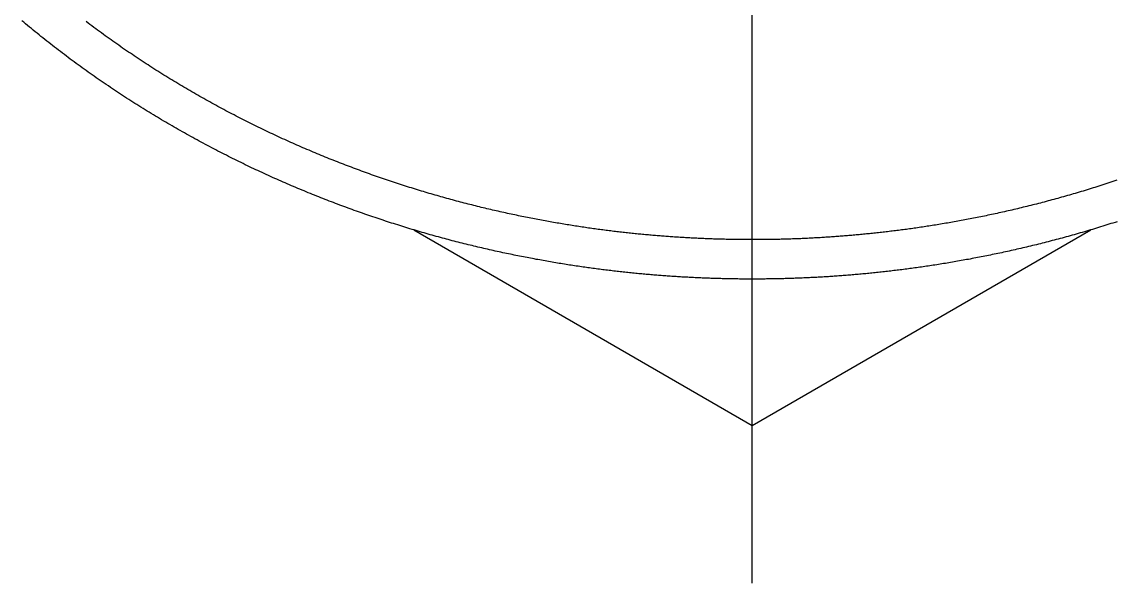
# Model space of a CAD drawing. Extents: x -101 to 16, y -35 to 16.
# Drawn here: x -9.27 to 4.61, y -15.86 to -8.74 of the extents above; entities that cross this region are included whole.
import ezdxf

# ---------------------------------------------------------------- set-up
doc = ezdxf.new("R2010")
doc.units = 0
doc.linetypes.add('CENTER', pattern=[50.8, 31.75, -6.35, 6.35, -6.35])
doc.layers.get('0').update_dxf_attribs({"linetype": 'CONTINUOUS'})
doc.layers.add('CENTER', color=1, linetype='CENTER')

msp = doc.modelspace()

# ---------------------------------------------------------------- linework, layer by layer
at = {"color": 7, "linetype": 'CONTINUOUS'}
for p, q in [((-4.295699, -11.376284), (0, -13.856406)), ((0, -13.856406), (4.295699, -11.376284))]:
    msp.add_line(p, q, dxfattribs=at)
at = {"color": 7}
for points in [[(0, -12, 0), (-0.018153, -12, 0), (-0.036299, -12, 0), (-0.054439, -11.9999, 0), (-0.072574, -11.9998, 0), (-0.090704, -11.9997, 0), (-0.10883, -11.9996, 0), (-0.126952, -11.9995, 0), (-0.145072, -11.9993, 0), (-0.163189, -11.9991, 0), (-0.181304, -11.9989, 0), (-0.199419, -11.9987, 0), (-0.217532, -11.9985, 0), (-0.235646, -11.9982, 0), (-0.25376, -11.9979, 0), (-0.271875, -11.9976, 0), (-0.289992, -11.9973, 0), (-0.308111, -11.9969, 0), (-0.326233, -11.9966, 0), (-0.344359, -11.9962, 0), (-0.362488, -11.9957, 0), (-0.380623, -11.9953, 0), (-0.398762, -11.9948, 0), (-0.416908, -11.9944, 0), (-0.43506, -11.9938, 0), (-0.453218, -11.9933, 0), (-0.471385, -11.9928, 0), (-0.48956, -11.9922, 0), (-0.507743, -11.9916, 0), (-0.525936, -11.991, 0), (-0.544138, -11.9903, 0), (-0.562352, -11.9897, 0), (-0.580576, -11.989, 0), (-0.598812, -11.9883, 0), (-0.61706, -11.9875, 0), (-0.635321, -11.9868, 0), (-0.653596, -11.986, 0), (-0.671885, -11.9852, 0), (-0.690188, -11.9844, 0), (-0.708507, -11.9835, 0), (-0.726841, -11.9827, 0), (-0.745192, -11.9818, 0), (-0.76356, -11.9808, 0), (-0.781945, -11.9799, 0), (-0.800348, -11.9789, 0), (-0.81877, -11.9779, 0), (-0.837212, -11.9769, 0), (-0.855673, -11.9759, 0), (-0.874155, -11.9748, 0), (-0.892658, -11.9738, 0), (-0.911183, -11.9727, 0), (-0.92973, -11.9715, 0), (-0.9483, -11.9704, 0), (-0.966893, -11.9692, 0), (-0.98551, -11.968, 0), (-1.00415, -11.9668, 0), (-1.02282, -11.9655, 0), (-1.04151, -11.9642, 0), (-1.06023, -11.9629, 0), (-1.07898, -11.9616, 0), (-1.09775, -11.9603, 0), (-1.11655, -11.9589, 0), (-1.13538, -11.9575, 0), (-1.15424, -11.9561, 0), (-1.17313, -11.9546, 0), (-1.19205, -11.9532, 0), (-1.211, -11.9517, 0), (-1.22998, -11.9501, 0), (-1.24899, -11.9486, 0), (-1.26804, -11.947, 0), (-1.28712, -11.9454, 0), (-1.30623, -11.9438, 0), (-1.32538, -11.9421, 0), (-1.34457, -11.9404, 0), (-1.36379, -11.9387, 0), (-1.38304, -11.9369, 0), (-1.40234, -11.9352, 0), (-1.42167, -11.9334, 0), (-1.44104, -11.9315, 0), (-1.46045, -11.9297, 0), (-1.4799, -11.9278, 0), (-1.49939, -11.9259, 0), (-1.51892, -11.9239, 0), (-1.53849, -11.9219, 0), (-1.55811, -11.9199, 0), (-1.57777, -11.9179, 0), (-1.59747, -11.9158, 0), (-1.61721, -11.9137, 0), (-1.637, -11.9116, 0), (-1.65684, -11.9094, 0), (-1.67672, -11.9072, 0), (-1.69665, -11.905, 0), (-1.71663, -11.9027, 0), (-1.73665, -11.9004, 0), (-1.75672, -11.8981, 0), (-1.77684, -11.8957, 0), (-1.79701, -11.8933, 0), (-1.81724, -11.8909, 0), (-1.83751, -11.8884, 0), (-1.85783, -11.8859, 0), (-1.87821, -11.8834, 0), (-1.89864, -11.8808, 0), (-1.91912, -11.8782, 0), (-1.93966, -11.8755, 0), (-1.96025, -11.8729, 0), (-1.9809, -11.8702, 0), (-2.0016, -11.8674, 0), (-2.02236, -11.8646, 0), (-2.04318, -11.8618, 0), (-2.06405, -11.8589, 0), (-2.08498, -11.856, 0), (-2.10598, -11.8531, 0), (-2.12703, -11.8501, 0), (-2.14814, -11.8471, 0), (-2.16932, -11.8441, 0), (-2.19055, -11.841, 0), (-2.21185, -11.8378, 0), (-2.23322, -11.8347, 0), (-2.25466, -11.8315, 0), (-2.27618, -11.8282, 0), (-2.29776, -11.8249, 0), (-2.31941, -11.8216, 0), (-2.34114, -11.8182, 0), (-2.36293, -11.8148, 0), (-2.38479, -11.8113, 0), (-2.40672, -11.8078, 0), (-2.42871, -11.8042, 0), (-2.45078, -11.8006, 0), (-2.47291, -11.797, 0), (-2.4951, -11.7933, 0), (-2.51737, -11.7895, 0), (-2.5397, -11.7857, 0), (-2.5621, -11.7819, 0), (-2.58456, -11.778, 0), (-2.60708, -11.7741, 0), (-2.62967, -11.7701, 0), (-2.65233, -11.7661, 0), (-2.67505, -11.762, 0), (-2.69783, -11.7579, 0), (-2.72068, -11.7538, 0), (-2.74359, -11.7496, 0), (-2.76656, -11.7453, 0), (-2.78959, -11.741, 0), (-2.81269, -11.7367, 0), (-2.83585, -11.7322, 0), (-2.85906, -11.7278, 0), (-2.88234, -11.7233, 0), (-2.90568, -11.7187, 0), (-2.92908, -11.7141, 0), (-2.95254, -11.7095, 0), (-2.97606, -11.7048, 0), (-2.99963, -11.7, 0), (-3.02327, -11.6952, 0), (-3.04696, -11.6904, 0), (-3.07071, -11.6854, 0), (-3.09452, -11.6805, 0), (-3.11839, -11.6755, 0), (-3.14231, -11.6704, 0), (-3.16629, -11.6653, 0), (-3.19032, -11.6601, 0), (-3.21441, -11.6549, 0), (-3.23855, -11.6496, 0), (-3.26275, -11.6443, 0), (-3.28701, -11.6389, 0), (-3.31132, -11.6334, 0), (-3.33567, -11.6279, 0), (-3.36008, -11.6224, 0), (-3.38454, -11.6168, 0), (-3.40904, -11.6111, 0), (-3.43359, -11.6054, 0), (-3.45819, -11.5996, 0), (-3.48284, -11.5938, 0), (-3.50753, -11.5879, 0), (-3.53226, -11.5819, 0), (-3.55704, -11.5759, 0), (-3.58187, -11.5699, 0), (-3.60674, -11.5638, 0), (-3.63165, -11.5576, 0), (-3.6566, -11.5514, 0), (-3.6816, -11.5451, 0), (-3.70663, -11.5388, 0), (-3.73171, -11.5324, 0), (-3.75683, -11.526, 0), (-3.78198, -11.5195, 0), (-3.80718, -11.5129, 0), (-3.83241, -11.5063, 0), (-3.85769, -11.4996, 0), (-3.883, -11.4929, 0), (-3.90834, -11.4861, 0), (-3.93372, -11.4792, 0), (-3.95914, -11.4723, 0), (-3.98459, -11.4654, 0), (-4.01008, -11.4583, 0), (-4.0356, -11.4513, 0), (-4.06115, -11.4441, 0), (-4.08674, -11.4369, 0), (-4.11236, -11.4297, 0), (-4.13801, -11.4223, 0), (-4.16369, -11.415, 0), (-4.1894, -11.4075, 0), (-4.21514, -11.4, 0), (-4.24092, -11.3925, 0), (-4.26672, -11.3849, 0), (-4.29254, -11.3772, 0), (-4.3184, -11.3695, 0), (-4.34428, -11.3617, 0), (-4.37019, -11.3538, 0), (-4.39612, -11.3459, 0), (-4.42208, -11.338, 0), (-4.44807, -11.3299, 0), (-4.47408, -11.3218, 0), (-4.50011, -11.3137, 0), (-4.52617, -11.3055, 0), (-4.55224, -11.2972, 0), (-4.57834, -11.2888, 0), (-4.60446, -11.2804, 0), (-4.63059, -11.272, 0), (-4.65675, -11.2635, 0), (-4.68292, -11.2549, 0), (-4.70911, -11.2463, 0), (-4.73532, -11.2376, 0), (-4.76155, -11.2288, 0), (-4.78779, -11.22, 0), (-4.81405, -11.2111, 0), (-4.84033, -11.2021, 0), (-4.86663, -11.1931, 0), (-4.89294, -11.1841, 0), (-4.91926, -11.1749, 0), (-4.94561, -11.1657, 0), (-4.97196, -11.1565, 0), (-4.99833, -11.1472, 0), (-5.02472, -11.1378, 0), (-5.05112, -11.1283, 0), (-5.07753, -11.1188, 0), (-5.10396, -11.1093, 0), (-5.1304, -11.0996, 0), (-5.15685, -11.0899, 0), (-5.18332, -11.0802, 0), (-5.20979, -11.0704, 0), (-5.23628, -11.0605, 0), (-5.26278, -11.0505, 0), (-5.28929, -11.0405, 0), (-5.31582, -11.0305, 0), (-5.34235, -11.0203, 0), (-5.36889, -11.0101, 0), (-5.39544, -10.9999, 0), (-5.42201, -10.9895, 0), (-5.44858, -10.9792, 0), (-5.47516, -10.9687, 0), (-5.50175, -10.9582, 0), (-5.52834, -10.9476, 0), (-5.55495, -10.937, 0), (-5.58156, -10.9263, 0), (-5.60818, -10.9155, 0), (-5.63481, -10.9046, 0), (-5.66144, -10.8937, 0), (-5.68808, -10.8828, 0), (-5.71472, -10.8717, 0), (-5.74137, -10.8606, 0), (-5.76803, -10.8495, 0), (-5.79469, -10.8382, 0), (-5.82136, -10.8269, 0), (-5.84803, -10.8156, 0), (-5.8747, -10.8042, 0), (-5.90138, -10.7927, 0), (-5.92806, -10.7811, 0), (-5.95474, -10.7695, 0), (-5.98143, -10.7578, 0), (-6.00812, -10.746, 0), (-6.03481, -10.7342, 0), (-6.0615, -10.7223, 0), (-6.08819, -10.7104, 0), (-6.11489, -10.6984, 0), (-6.14158, -10.6863, 0), (-6.16828, -10.6741, 0), (-6.19497, -10.6619, 0), (-6.22167, -10.6496, 0), (-6.24836, -10.6373, 0), (-6.27506, -10.6249, 0), (-6.30175, -10.6124, 0), (-6.32844, -10.5998, 0), (-6.35513, -10.5872, 0), (-6.38182, -10.5745, 0), (-6.4085, -10.5617, 0), (-6.43518, -10.5489, 0), (-6.46186, -10.536, 0), (-6.48854, -10.5231, 0), (-6.51521, -10.51, 0), (-6.54188, -10.4969, 0), (-6.56854, -10.4838, 0), (-6.5952, -10.4705, 0), (-6.62186, -10.4572, 0), (-6.64851, -10.4439, 0), (-6.67516, -10.4304, 0), (-6.7018, -10.4169, 0), (-6.72844, -10.4033, 0), (-6.75507, -10.3897, 0), (-6.78169, -10.376, 0), (-6.80831, -10.3622, 0), (-6.83492, -10.3483, 0), (-6.86152, -10.3344, 0), (-6.88812, -10.3204, 0), (-6.9147, -10.3063, 0), (-6.94128, -10.2922, 0), (-6.96785, -10.278, 0), (-6.99441, -10.2637, 0), (-7.02096, -10.2494, 0), (-7.04749, -10.235, 0), (-7.07402, -10.2205, 0), (-7.10054, -10.206, 0), (-7.12704, -10.1914, 0), (-7.15354, -10.1767, 0), (-7.18002, -10.1619, 0), (-7.20648, -10.1471, 0), (-7.23294, -10.1322, 0), (-7.25938, -10.1173, 0), (-7.28581, -10.1023, 0), (-7.31222, -10.0872, 0), (-7.33862, -10.072, 0), (-7.365, -10.0568, 0), (-7.39137, -10.0415, 0), (-7.41772, -10.0261, 0), (-7.44405, -10.0107, 0), (-7.47037, -9.99519, 0), (-7.49667, -9.97962, 0), (-7.52295, -9.96398, 0), (-7.54922, -9.94828, 0), (-7.57546, -9.9325, 0), (-7.60169, -9.91666, 0), (-7.6279, -9.90075, 0), (-7.65409, -9.88477, 0), (-7.68026, -9.86872, 0), (-7.70641, -9.85261, 0), (-7.73253, -9.83642, 0), (-7.75864, -9.82017, 0), (-7.78473, -9.80385, 0), (-7.81079, -9.78746, 0), (-7.83683, -9.77101, 0), (-7.86285, -9.75448, 0), (-7.88884, -9.73789, 0), (-7.91481, -9.72123, 0), (-7.94076, -9.7045, 0), (-7.96668, -9.6877, 0), (-7.99258, -9.67084, 0), (-8.01845, -9.65391, 0), (-8.0443, -9.63691, 0), (-8.07012, -9.61984, 0), (-8.09591, -9.60271, 0), (-8.12168, -9.5855, 0), (-8.14742, -9.56823, 0), (-8.17313, -9.55089, 0), (-8.19881, -9.53349, 0), (-8.22447, -9.51601, 0), (-8.2501, -9.49847, 0), (-8.27569, -9.48086, 0), (-8.30126, -9.46318, 0), (-8.3268, -9.44544, 0), (-8.35231, -9.42763, 0), (-8.37778, -9.40975, 0), (-8.40322, -9.3918, 0), (-8.42864, -9.37379, 0), (-8.45401, -9.35571, 0), (-8.47936, -9.33756, 0), (-8.50467, -9.31935, 0), (-8.52995, -9.30107, 0), (-8.5552, -9.28273, 0), (-8.58041, -9.26432, 0), (-8.60558, -9.24585, 0), (-8.63072, -9.22731, 0), (-8.65582, -9.2087, 0), (-8.68089, -9.19003, 0), (-8.70592, -9.1713, 0), (-8.73092, -9.1525, 0), (-8.75587, -9.13364, 0), (-8.78079, -9.11471, 0), (-8.80567, -9.09572, 0), (-8.83051, -9.07666, 0), (-8.85532, -9.05755, 0), (-8.88008, -9.03836, 0), (-8.90481, -9.01912, 0), (-8.92949, -8.99981, 0), (-8.95413, -8.98044, 0), (-8.97874, -8.96101, 0), (-9.0033, -8.94151, 0), (-9.02782, -8.92196, 0), (-9.05229, -8.90234, 0), (-9.07673, -8.88266, 0), (-9.10112, -8.86292, 0), (-9.12547, -8.84311, 0), (-9.14978, -8.82325, 0), (-9.17404, -8.80332, 0), (-9.19825, -8.78333, 0), (-9.22243, -8.76329, 0), (-9.24655, -8.74318, 0), (-9.27063, -8.72301, 0)], [(0, -11.5, 0), (-0.017555, -11.5, 0), (-0.035104, -11.5, 0), (-0.052647, -11.4999, 0), (-0.070184, -11.4998, 0), (-0.087718, -11.4997, 0), (-0.105247, -11.4996, 0), (-0.122773, -11.4995, 0), (-0.140296, -11.4993, 0), (-0.157817, -11.4992, 0), (-0.175335, -11.499, 0), (-0.192853, -11.4988, 0), (-0.21037, -11.4985, 0), (-0.227887, -11.4983, 0), (-0.245405, -11.498, 0), (-0.262924, -11.4977, 0), (-0.280444, -11.4974, 0), (-0.297967, -11.497, 0), (-0.315492, -11.4967, 0), (-0.333021, -11.4963, 0), (-0.350554, -11.4959, 0), (-0.368091, -11.4955, 0), (-0.385633, -11.495, 0), (-0.403181, -11.4945, 0), (-0.420735, -11.4941, 0), (-0.438296, -11.4935, 0), (-0.455864, -11.493, 0), (-0.47344, -11.4924, 0), (-0.491025, -11.4919, 0), (-0.508618, -11.4913, 0), (-0.526221, -11.4907, 0), (-0.543835, -11.49, 0), (-0.561459, -11.4893, 0), (-0.579094, -11.4887, 0), (-0.596741, -11.4879, 0), (-0.614401, -11.4872, 0), (-0.632073, -11.4865, 0), (-0.64976, -11.4857, 0), (-0.66746, -11.4849, 0), (-0.685175, -11.4841, 0), (-0.702905, -11.4832, 0), (-0.720651, -11.4824, 0), (-0.738413, -11.4815, 0), (-0.756193, -11.4806, 0), (-0.77399, -11.4796, 0), (-0.791805, -11.4787, 0), (-0.809638, -11.4777, 0), (-0.827491, -11.4767, 0), (-0.845364, -11.4757, 0), (-0.863257, -11.4746, 0), (-0.881171, -11.4736, 0), (-0.899106, -11.4725, 0), (-0.917064, -11.4713, 0), (-0.935044, -11.4702, 0), (-0.953047, -11.469, 0), (-0.971074, -11.4679, 0), (-0.989126, -11.4666, 0), (-1.0072, -11.4654, 0), (-1.0253, -11.4642, 0), (-1.04343, -11.4629, 0), (-1.06158, -11.4616, 0), (-1.07977, -11.4602, 0), (-1.09797, -11.4589, 0), (-1.11621, -11.4575, 0), (-1.13448, -11.4561, 0), (-1.15277, -11.4547, 0), (-1.17109, -11.4532, 0), (-1.18945, -11.4518, 0), (-1.20784, -11.4503, 0), (-1.22625, -11.4487, 0), (-1.2447, -11.4472, 0), (-1.26319, -11.4456, 0), (-1.2817, -11.444, 0), (-1.30025, -11.4424, 0), (-1.31884, -11.4407, 0), (-1.33746, -11.439, 0), (-1.35612, -11.4373, 0), (-1.37481, -11.4356, 0), (-1.39354, -11.4338, 0), (-1.41231, -11.432, 0), (-1.43112, -11.4302, 0), (-1.44996, -11.4283, 0), (-1.46885, -11.4264, 0), (-1.48778, -11.4245, 0), (-1.50674, -11.4226, 0), (-1.52575, -11.4206, 0), (-1.5448, -11.4186, 0), (-1.56389, -11.4166, 0), (-1.58303, -11.4145, 0), (-1.60221, -11.4124, 0), (-1.62143, -11.4103, 0), (-1.6407, -11.4081, 0), (-1.66002, -11.4059, 0), (-1.67938, -11.4037, 0), (-1.69879, -11.4014, 0), (-1.71824, -11.3991, 0), (-1.73774, -11.3968, 0), (-1.7573, -11.3945, 0), (-1.7769, -11.3921, 0), (-1.79655, -11.3897, 0), (-1.81625, -11.3872, 0), (-1.836, -11.3847, 0), (-1.85581, -11.3822, 0), (-1.87566, -11.3797, 0), (-1.89557, -11.3771, 0), (-1.91553, -11.3744, 0), (-1.93555, -11.3718, 0), (-1.95562, -11.3691, 0), (-1.97575, -11.3664, 0), (-1.99593, -11.3636, 0), (-2.01617, -11.3608, 0), (-2.03647, -11.358, 0), (-2.05682, -11.3551, 0), (-2.07723, -11.3522, 0), (-2.0977, -11.3492, 0), (-2.11823, -11.3462, 0), (-2.13883, -11.3432, 0), (-2.15949, -11.3401, 0), (-2.18022, -11.337, 0), (-2.20102, -11.3339, 0), (-2.22188, -11.3307, 0), (-2.24282, -11.3275, 0), (-2.26382, -11.3242, 0), (-2.28488, -11.3209, 0), (-2.30602, -11.3175, 0), (-2.32722, -11.3141, 0), (-2.34848, -11.3107, 0), (-2.36981, -11.3072, 0), (-2.39121, -11.3037, 0), (-2.41266, -11.3001, 0), (-2.43419, -11.2965, 0), (-2.45578, -11.2928, 0), (-2.47743, -11.2891, 0), (-2.49914, -11.2854, 0), (-2.52092, -11.2816, 0), (-2.54275, -11.2777, 0), (-2.56466, -11.2739, 0), (-2.58662, -11.2699, 0), (-2.60864, -11.266, 0), (-2.63073, -11.2619, 0), (-2.65287, -11.2579, 0), (-2.67508, -11.2538, 0), (-2.69734, -11.2496, 0), (-2.71967, -11.2454, 0), (-2.74205, -11.2411, 0), (-2.76449, -11.2368, 0), (-2.78699, -11.2325, 0), (-2.80955, -11.2281, 0), (-2.83217, -11.2236, 0), (-2.85484, -11.2191, 0), (-2.87758, -11.2146, 0), (-2.90036, -11.21, 0), (-2.92321, -11.2053, 0), (-2.94611, -11.2006, 0), (-2.96907, -11.1959, 0), (-2.99208, -11.1911, 0), (-3.01514, -11.1862, 0), (-3.03826, -11.1813, 0), (-3.06144, -11.1764, 0), (-3.08467, -11.1714, 0), (-3.10795, -11.1663, 0), (-3.13129, -11.1612, 0), (-3.15467, -11.1561, 0), (-3.17811, -11.1509, 0), (-3.20161, -11.1456, 0), (-3.22515, -11.1403, 0), (-3.24874, -11.1349, 0), (-3.27237, -11.1295, 0), (-3.29605, -11.124, 0), (-3.31978, -11.1185, 0), (-3.34355, -11.1129, 0), (-3.36737, -11.1073, 0), (-3.39123, -11.1016, 0), (-3.41513, -11.0959, 0), (-3.43908, -11.0901, 0), (-3.46307, -11.0842, 0), (-3.4871, -11.0783, 0), (-3.51117, -11.0724, 0), (-3.53528, -11.0663, 0), (-3.55944, -11.0603, 0), (-3.58363, -11.0542, 0), (-3.60786, -11.048, 0), (-3.63213, -11.0418, 0), (-3.65644, -11.0355, 0), (-3.68078, -11.0291, 0), (-3.70516, -11.0227, 0), (-3.72958, -11.0163, 0), (-3.75404, -11.0098, 0), (-3.77852, -11.0032, 0), (-3.80305, -10.9966, 0), (-3.82761, -10.9899, 0), (-3.8522, -10.9832, 0), (-3.87682, -10.9764, 0), (-3.90148, -10.9696, 0), (-3.92617, -10.9627, 0), (-3.95089, -10.9557, 0), (-3.97564, -10.9487, 0), (-4.00042, -10.9417, 0), (-4.02523, -10.9345, 0), (-4.05007, -10.9273, 0), (-4.07493, -10.9201, 0), (-4.09983, -10.9128, 0), (-4.12475, -10.9055, 0), (-4.1497, -10.898, 0), (-4.17468, -10.8906, 0), (-4.19968, -10.8831, 0), (-4.22471, -10.8755, 0), (-4.24976, -10.8678, 0), (-4.27483, -10.8601, 0), (-4.29993, -10.8524, 0), (-4.32506, -10.8446, 0), (-4.3502, -10.8367, 0), (-4.37537, -10.8287, 0), (-4.40055, -10.8207, 0), (-4.42576, -10.8127, 0), (-4.45098, -10.8046, 0), (-4.47623, -10.7964, 0), (-4.50149, -10.7882, 0), (-4.52677, -10.7799, 0), (-4.55206, -10.7716, 0), (-4.57737, -10.7632, 0), (-4.6027, -10.7547, 0), (-4.62805, -10.7462, 0), (-4.65341, -10.7376, 0), (-4.67879, -10.729, 0), (-4.70418, -10.7203, 0), (-4.72959, -10.7115, 0), (-4.75501, -10.7027, 0), (-4.78044, -10.6938, 0), (-4.80589, -10.6849, 0), (-4.83136, -10.6759, 0), (-4.85684, -10.6668, 0), (-4.88233, -10.6577, 0), (-4.90783, -10.6485, 0), (-4.93335, -10.6393, 0), (-4.95888, -10.63, 0), (-4.98442, -10.6206, 0), (-5.00997, -10.6112, 0), (-5.03553, -10.6017, 0), (-5.06111, -10.5922, 0), (-5.08669, -10.5826, 0), (-5.11228, -10.5729, 0), (-5.13789, -10.5632, 0), (-5.1635, -10.5534, 0), (-5.18913, -10.5436, 0), (-5.21476, -10.5337, 0), (-5.2404, -10.5237, 0), (-5.26605, -10.5137, 0), (-5.29171, -10.5036, 0), (-5.31738, -10.4934, 0), (-5.34305, -10.4832, 0), (-5.36873, -10.4729, 0), (-5.39442, -10.4626, 0), (-5.42011, -10.4522, 0), (-5.44581, -10.4417, 0), (-5.47151, -10.4312, 0), (-5.49723, -10.4206, 0), (-5.52294, -10.41, 0), (-5.54866, -10.3993, 0), (-5.57439, -10.3885, 0), (-5.60012, -10.3777, 0), (-5.62585, -10.3668, 0), (-5.65159, -10.3558, 0), (-5.67733, -10.3448, 0), (-5.70307, -10.3337, 0), (-5.72882, -10.3225, 0), (-5.75457, -10.3113, 0), (-5.78032, -10.3, 0), (-5.80607, -10.2887, 0), (-5.83183, -10.2773, 0), (-5.85758, -10.2658, 0), (-5.88334, -10.2543, 0), (-5.90909, -10.2427, 0), (-5.93485, -10.231, 0), (-5.96061, -10.2193, 0), (-5.98636, -10.2075, 0), (-6.01212, -10.1957, 0), (-6.03787, -10.1837, 0), (-6.06362, -10.1718, 0), (-6.08937, -10.1597, 0), (-6.11512, -10.1476, 0), (-6.14087, -10.1354, 0), (-6.16661, -10.1232, 0), (-6.19235, -10.1109, 0), (-6.21809, -10.0985, 0), (-6.24382, -10.0861, 0), (-6.26955, -10.0736, 0), (-6.29527, -10.061, 0), (-6.32099, -10.0484, 0), (-6.34671, -10.0357, 0), (-6.37242, -10.0229, 0), (-6.39813, -10.0101, 0), (-6.42383, -9.99718, 0), (-6.44953, -9.98422, 0), (-6.47523, -9.97119, 0), (-6.50091, -9.9581, 0), (-6.52659, -9.94494, 0), (-6.55227, -9.93171, 0), (-6.57793, -9.91841, 0), (-6.60359, -9.90505, 0), (-6.62924, -9.89163, 0), (-6.65488, -9.87814, 0), (-6.68052, -9.86458, 0), (-6.70614, -9.85095, 0), (-6.73176, -9.83726, 0), (-6.75736, -9.82351, 0), (-6.78296, -9.80969, 0), (-6.80854, -9.7958, 0), (-6.83412, -9.78184, 0), (-6.85968, -9.76783, 0), (-6.88523, -9.75374, 0), (-6.91077, -9.73959, 0), (-6.93629, -9.72537, 0), (-6.9618, -9.71109, 0), (-6.9873, -9.69674, 0), (-7.01279, -9.68233, 0), (-7.03826, -9.66785, 0), (-7.06371, -9.6533, 0), (-7.08916, -9.63869, 0), (-7.11458, -9.62402, 0), (-7.13999, -9.60928, 0), (-7.16539, -9.59447, 0), (-7.19076, -9.5796, 0), (-7.21612, -9.56466, 0), (-7.24147, -9.54966, 0), (-7.26679, -9.53459, 0), (-7.2921, -9.51945, 0), (-7.31739, -9.50425, 0), (-7.34266, -9.48899, 0), (-7.36791, -9.47366, 0), (-7.39314, -9.45826, 0), (-7.41836, -9.4428, 0), (-7.44355, -9.42728, 0), (-7.46872, -9.41169, 0), (-7.49387, -9.39603, 0), (-7.519, -9.38031, 0), (-7.5441, -9.36452, 0), (-7.56919, -9.34867, 0), (-7.59425, -9.33275, 0), (-7.61929, -9.31677, 0), (-7.6443, -9.30073, 0), (-7.66929, -9.28461, 0), (-7.69426, -9.26844, 0), (-7.7192, -9.2522, 0), (-7.74411, -9.23589, 0), (-7.76901, -9.21952, 0), (-7.79387, -9.20308, 0), (-7.81871, -9.18658, 0), (-7.84352, -9.17001, 0), (-7.86831, -9.15338, 0), (-7.89307, -9.13669, 0), (-7.9178, -9.11993, 0), (-7.9425, -9.1031, 0), (-7.96717, -9.08621, 0), (-7.99182, -9.06926, 0), (-8.01643, -9.05224, 0), (-8.04102, -9.03516, 0), (-8.06557, -9.01801, 0), (-8.0901, -9.0008, 0), (-8.11459, -8.98352, 0), (-8.13905, -8.96619, 0), (-8.16348, -8.94878, 0), (-8.18788, -8.93132, 0), (-8.21224, -8.91379, 0), (-8.23657, -8.8962, 0), (-8.26087, -8.87854, 0), (-8.28513, -8.86082, 0), (-8.30936, -8.84304, 0), (-8.33355, -8.8252, 0), (-8.35771, -8.8073, 0), (-8.38183, -8.78933, 0), (-8.40591, -8.77131, 0), (-8.42996, -8.75322, 0), (-8.45398, -8.73507, 0)], [(4.6281, -10.7461, 0), (4.60273, -10.7546, 0), (4.57738, -10.7631, 0), (4.55205, -10.7715, 0), (4.52673, -10.7798, 0), (4.50144, -10.7881, 0), (4.47616, -10.7964, 0), (4.4509, -10.8045, 0), (4.42566, -10.8126, 0), (4.40045, -10.8207, 0), (4.37525, -10.8287, 0), (4.35008, -10.8366, 0), (4.32493, -10.8445, 0), (4.2998, -10.8523, 0), (4.2747, -10.86, 0), (4.24962, -10.8677, 0), (4.22457, -10.8754, 0), (4.19954, -10.883, 0), (4.17454, -10.8905, 0), (4.14956, -10.8979, 0), (4.12461, -10.9054, 0), (4.09968, -10.9127, 0), (4.07479, -10.92, 0), (4.04992, -10.9272, 0), (4.02508, -10.9344, 0), (4.00028, -10.9415, 0), (3.9755, -10.9486, 0), (3.95075, -10.9556, 0), (3.92603, -10.9626, 0), (3.90135, -10.9695, 0), (3.87669, -10.9763, 0), (3.85207, -10.9831, 0), (3.82749, -10.9898, 0), (3.80293, -10.9965, 0), (3.77841, -11.0031, 0), (3.75393, -11.0097, 0), (3.72948, -11.0162, 0), (3.70506, -11.0227, 0), (3.68069, -11.0291, 0), (3.65635, -11.0354, 0), (3.63204, -11.0417, 0), (3.60778, -11.0479, 0), (3.58355, -11.0541, 0), (3.55937, -11.0602, 0), (3.53522, -11.0663, 0), (3.51111, -11.0723, 0), (3.48704, -11.0783, 0), (3.46302, -11.0842, 0), (3.43903, -11.09, 0), (3.41509, -11.0958, 0), (3.39119, -11.1016, 0), (3.36734, -11.1073, 0), (3.34352, -11.1129, 0), (3.31976, -11.1185, 0), (3.29603, -11.124, 0), (3.27235, -11.1295, 0), (3.24872, -11.1349, 0), (3.22514, -11.1403, 0), (3.2016, -11.1456, 0), (3.17811, -11.1509, 0), (3.15467, -11.1561, 0), (3.13127, -11.1612, 0), (3.10793, -11.1663, 0), (3.08464, -11.1714, 0), (3.0614, -11.1764, 0), (3.03821, -11.1814, 0), (3.01507, -11.1863, 0), (2.992, -11.1911, 0), (2.96897, -11.1959, 0), (2.946, -11.2007, 0), (2.92309, -11.2054, 0), (2.90023, -11.21, 0), (2.87743, -11.2146, 0), (2.85468, -11.2192, 0), (2.832, -11.2237, 0), (2.80937, -11.2281, 0), (2.78679, -11.2325, 0), (2.76428, -11.2369, 0), (2.74183, -11.2412, 0), (2.71943, -11.2454, 0), (2.6971, -11.2496, 0), (2.67483, -11.2538, 0), (2.65261, -11.2579, 0), (2.63046, -11.262, 0), (2.60837, -11.266, 0), (2.58634, -11.27, 0), (2.56438, -11.2739, 0), (2.54248, -11.2778, 0), (2.52064, -11.2816, 0), (2.49886, -11.2854, 0), (2.47715, -11.2892, 0), (2.4555, -11.2929, 0), (2.43392, -11.2965, 0), (2.41241, -11.3001, 0), (2.39096, -11.3037, 0), (2.36958, -11.3072, 0), (2.34826, -11.3107, 0), (2.32701, -11.3142, 0), (2.30583, -11.3176, 0), (2.28472, -11.3209, 0), (2.26368, -11.3242, 0), (2.24271, -11.3275, 0), (2.2218, -11.3307, 0), (2.20096, -11.3339, 0), (2.18019, -11.337, 0), (2.15948, -11.3401, 0), (2.13882, -11.3432, 0), (2.11823, -11.3462, 0), (2.0977, -11.3492, 0), (2.07723, -11.3522, 0), (2.05682, -11.3551, 0), (2.03647, -11.358, 0), (2.01617, -11.3608, 0), (1.99593, -11.3636, 0), (1.97575, -11.3664, 0), (1.95563, -11.3691, 0), (1.93555, -11.3718, 0), (1.91554, -11.3744, 0), (1.89558, -11.377, 0), (1.87567, -11.3796, 0), (1.85581, -11.3822, 0), (1.83601, -11.3847, 0), (1.81626, -11.3872, 0), (1.79656, -11.3896, 0), (1.77691, -11.392, 0), (1.75731, -11.3944, 0), (1.73776, -11.3968, 0), (1.71826, -11.3991, 0), (1.6988, -11.4014, 0), (1.6794, -11.4036, 0), (1.66004, -11.4058, 0), (1.64072, -11.408, 0), (1.62146, -11.4102, 0), (1.60223, -11.4123, 0), (1.58305, -11.4144, 0), (1.56392, -11.4164, 0), (1.54483, -11.4185, 0), (1.52578, -11.4205, 0), (1.50677, -11.4225, 0), (1.4878, -11.4244, 0), (1.46888, -11.4263, 0), (1.44999, -11.4282, 0), (1.43114, -11.4301, 0), (1.41233, -11.4319, 0), (1.39357, -11.4337, 0), (1.37483, -11.4355, 0), (1.35614, -11.4372, 0), (1.33748, -11.439, 0), (1.31885, -11.4407, 0), (1.30027, -11.4423, 0), (1.28171, -11.444, 0), (1.26319, -11.4456, 0), (1.24471, -11.4472, 0), (1.22625, -11.4488, 0), (1.20783, -11.4503, 0), (1.18945, -11.4518, 0), (1.17109, -11.4533, 0), (1.15276, -11.4548, 0), (1.13446, -11.4562, 0), (1.1162, -11.4577, 0), (1.09796, -11.459, 0), (1.07975, -11.4604, 0), (1.06157, -11.4618, 0), (1.04341, -11.4631, 0), (1.02528, -11.4644, 0), (1.00718, -11.4656, 0), (0.989103, -11.4669, 0), (0.971051, -11.4681, 0), (0.953024, -11.4693, 0), (0.93502, -11.4705, 0), (0.91704, -11.4716, 0), (0.899083, -11.4727, 0), (0.881147, -11.4738, 0), (0.863233, -11.4749, 0), (0.84534, -11.4759, 0), (0.827468, -11.477, 0), (0.809615, -11.478, 0), (0.791781, -11.4789, 0), (0.773967, -11.4799, 0), (0.75617, -11.4808, 0), (0.738391, -11.4817, 0), (0.720629, -11.4826, 0), (0.702883, -11.4835, 0), (0.685154, -11.4843, 0), (0.667439, -11.4851, 0), (0.649739, -11.4859, 0), (0.632054, -11.4867, 0), (0.614382, -11.4875, 0), (0.596723, -11.4882, 0), (0.579076, -11.4889, 0), (0.561442, -11.4896, 0), (0.543818, -11.4902, 0), (0.526206, -11.4908, 0), (0.508603, -11.4915, 0), (0.49101, -11.4921, 0), (0.473427, -11.4926, 0), (0.455851, -11.4932, 0), (0.438284, -11.4937, 0), (0.420724, -11.4942, 0), (0.40317, -11.4947, 0), (0.385623, -11.4951, 0), (0.368082, -11.4956, 0), (0.350545, -11.496, 0), (0.333013, -11.4964, 0), (0.315485, -11.4968, 0), (0.29796, -11.4971, 0), (0.280438, -11.4975, 0), (0.262919, -11.4978, 0), (0.2454, -11.4981, 0), (0.227883, -11.4983, 0), (0.210367, -11.4986, 0), (0.19285, -11.4988, 0), (0.175333, -11.499, 0), (0.157814, -11.4992, 0), (0.140294, -11.4994, 0), (0.122772, -11.4995, 0), (0.105246, -11.4996, 0), (0.087717, -11.4998, 0), (0.070184, -11.4998, 0), (0.052646, -11.4999, 0), (0.035104, -11.5, 0), (0.017555, -11.5, 0), (0, -11.5, 0)], [(4.63052, -11.2719, 0), (4.60437, -11.2804, 0), (4.57824, -11.2888, 0), (4.55213, -11.2971, 0), (4.52605, -11.3054, 0), (4.49999, -11.3136, 0), (4.47395, -11.3217, 0), (4.44794, -11.3298, 0), (4.42195, -11.3379, 0), (4.39598, -11.3458, 0), (4.37005, -11.3537, 0), (4.34414, -11.3616, 0), (4.31825, -11.3694, 0), (4.2924, -11.3771, 0), (4.26657, -11.3848, 0), (4.24077, -11.3924, 0), (4.215, -11.3999, 0), (4.18926, -11.4074, 0), (4.16354, -11.4149, 0), (4.13787, -11.4222, 0), (4.11222, -11.4296, 0), (4.0866, -11.4368, 0), (4.06102, -11.444, 0), (4.03547, -11.4512, 0), (4.00995, -11.4582, 0), (3.98446, -11.4653, 0), (3.95902, -11.4722, 0), (3.9336, -11.4791, 0), (3.90822, -11.486, 0), (3.88288, -11.4928, 0), (3.85758, -11.4995, 0), (3.83231, -11.5062, 0), (3.80708, -11.5128, 0), (3.78189, -11.5194, 0), (3.75674, -11.5259, 0), (3.73163, -11.5323, 0), (3.70656, -11.5387, 0), (3.68152, -11.5451, 0), (3.65653, -11.5513, 0), (3.63159, -11.5576, 0), (3.60668, -11.5637, 0), (3.58182, -11.5699, 0), (3.557, -11.5759, 0), (3.53222, -11.5819, 0), (3.50749, -11.5879, 0), (3.4828, -11.5937, 0), (3.45816, -11.5996, 0), (3.43357, -11.6054, 0), (3.40902, -11.6111, 0), (3.38452, -11.6167, 0), (3.36007, -11.6224, 0), (3.33566, -11.6279, 0), (3.31131, -11.6334, 0), (3.287, -11.6389, 0), (3.26275, -11.6443, 0), (3.23854, -11.6496, 0), (3.21439, -11.6549, 0), (3.19029, -11.6601, 0), (3.16624, -11.6653, 0), (3.14225, -11.6704, 0), (3.11831, -11.6755, 0), (3.09444, -11.6805, 0), (3.07061, -11.6855, 0), (3.04685, -11.6904, 0), (3.02314, -11.6952, 0), (2.99949, -11.7001, 0), (2.9759, -11.7048, 0), (2.95237, -11.7095, 0), (2.9289, -11.7142, 0), (2.90549, -11.7188, 0), (2.88214, -11.7233, 0), (2.85885, -11.7278, 0), (2.83562, -11.7323, 0), (2.81245, -11.7367, 0), (2.78934, -11.7411, 0), (2.7663, -11.7454, 0), (2.74332, -11.7496, 0), (2.72041, -11.7538, 0), (2.69755, -11.758, 0), (2.67477, -11.7621, 0), (2.65204, -11.7662, 0), (2.62939, -11.7702, 0), (2.60679, -11.7742, 0), (2.58427, -11.7781, 0), (2.56181, -11.782, 0), (2.53942, -11.7858, 0), (2.5171, -11.7896, 0), (2.49484, -11.7933, 0), (2.47265, -11.797, 0), (2.45053, -11.8006, 0), (2.42849, -11.8042, 0), (2.40651, -11.8078, 0), (2.3846, -11.8113, 0), (2.36276, -11.8148, 0), (2.34099, -11.8182, 0), (2.3193, -11.8216, 0), (2.29768, -11.8249, 0), (2.27612, -11.8282, 0), (2.25463, -11.8315, 0), (2.23321, -11.8347, 0), (2.21185, -11.8378, 0), (2.19055, -11.841, 0), (2.16931, -11.8441, 0), (2.14814, -11.8471, 0), (2.12703, -11.8501, 0), (2.10598, -11.8531, 0), (2.08498, -11.856, 0), (2.06405, -11.8589, 0), (2.04318, -11.8618, 0), (2.02236, -11.8646, 0), (2.0016, -11.8674, 0), (1.9809, -11.8701, 0), (1.96026, -11.8728, 0), (1.93967, -11.8755, 0), (1.91913, -11.8782, 0), (1.89865, -11.8808, 0), (1.87822, -11.8833, 0), (1.85785, -11.8859, 0), (1.83752, -11.8884, 0), (1.81725, -11.8908, 0), (1.79703, -11.8932, 0), (1.77686, -11.8956, 0), (1.75674, -11.898, 0), (1.73667, -11.9003, 0), (1.71665, -11.9026, 0), (1.69667, -11.9049, 0), (1.67675, -11.9071, 0), (1.65687, -11.9093, 0), (1.63703, -11.9115, 0), (1.61724, -11.9136, 0), (1.5975, -11.9157, 0), (1.57779, -11.9178, 0), (1.55814, -11.9198, 0), (1.53852, -11.9218, 0), (1.51895, -11.9238, 0), (1.49942, -11.9258, 0), (1.47993, -11.9277, 0), (1.46048, -11.9296, 0), (1.44106, -11.9314, 0), (1.42169, -11.9333, 0), (1.40236, -11.9351, 0), (1.38306, -11.9369, 0), (1.3638, -11.9386, 0), (1.34458, -11.9404, 0), (1.32539, -11.9421, 0), (1.30624, -11.9437, 0), (1.28712, -11.9454, 0), (1.26804, -11.947, 0), (1.24899, -11.9486, 0), (1.22997, -11.9502, 0), (1.21099, -11.9517, 0), (1.19204, -11.9533, 0), (1.17312, -11.9547, 0), (1.15422, -11.9562, 0), (1.13536, -11.9577, 0), (1.11653, -11.9591, 0), (1.09773, -11.9605, 0), (1.07895, -11.9618, 0), (1.06021, -11.9632, 0), (1.04149, -11.9645, 0), (1.0228, -11.9657, 0), (1.00413, -11.967, 0), (0.985485, -11.9682, 0), (0.966868, -11.9695, 0), (0.948274, -11.9706, 0), (0.929705, -11.9718, 0), (0.911158, -11.9729, 0), (0.892633, -11.974, 0), (0.87413, -11.9751, 0), (0.855648, -11.9762, 0), (0.837187, -11.9772, 0), (0.818746, -11.9782, 0), (0.800324, -11.9792, 0), (0.781921, -11.9802, 0), (0.763536, -11.9811, 0), (0.745168, -11.982, 0), (0.726818, -11.9829, 0), (0.708484, -11.9838, 0), (0.690166, -11.9846, 0), (0.671863, -11.9855, 0), (0.653575, -11.9863, 0), (0.635301, -11.987, 0), (0.617041, -11.9878, 0), (0.598793, -11.9885, 0), (0.580558, -11.9892, 0), (0.562334, -11.9899, 0), (0.544122, -11.9905, 0), (0.52592, -11.9912, 0), (0.507728, -11.9918, 0), (0.489545, -11.9924, 0), (0.471371, -11.9929, 0), (0.453205, -11.9935, 0), (0.435047, -11.994, 0), (0.416896, -11.9945, 0), (0.398752, -11.995, 0), (0.380613, -11.9954, 0), (0.362479, -11.9959, 0), (0.34435, -11.9963, 0), (0.326225, -11.9967, 0), (0.308104, -11.997, 0), (0.289985, -11.9974, 0), (0.271869, -11.9977, 0), (0.253755, -11.998, 0), (0.235641, -11.9983, 0), (0.217528, -11.9985, 0), (0.199415, -11.9988, 0), (0.181302, -11.999, 0), (0.163187, -11.9992, 0), (0.14507, -11.9993, 0), (0.126951, -11.9995, 0), (0.108829, -11.9996, 0), (0.090703, -11.9997, 0), (0.072573, -11.9998, 0), (0.054439, -11.9999, 0), (0.036299, -12, 0), (0.018152, -12, 0), (0, -12, 0)]]:
    msp.add_polyline3d(points, dxfattribs=at)
at = {"layer": 'CENTER', "color": 1, "linetype": 'CENTER'}
msp.add_line((0, -15.856406), (0, 15.856406), dxfattribs=at)

doc.saveas('drawing.dxf')
